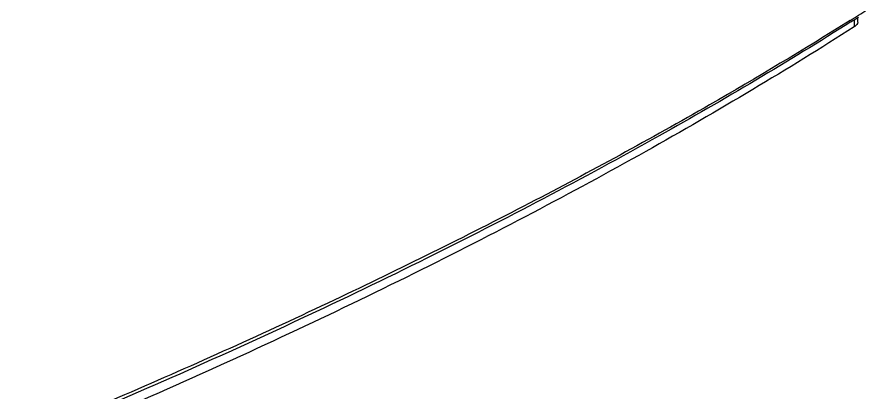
# Model space of a CAD drawing. Header units: millimetres. Extents: x -25 to 785, y -3301 to -3016.
# Drawn here: x 84.3 to 142.2, y -3114.8 to -3089.1 of the extents above; entities that cross this region are included whole.
import ezdxf

# ---------------------------------------------------------------- set-up
doc = ezdxf.new("R2010")
doc.units = ezdxf.units.MM

# ---------------------------------------------------------------- blocks, each defined once
blk = doc.blocks.new('*u2')
at = {"color": 7}
for p, q in [((76.255, 57.092), (76.253, 56.596)), ((76.503, 56.925), (76.505, 57.246))]:
    blk.add_line(p, q, dxfattribs=at)
for centre, radius, start, end in [((-60.652, 274.369), 256.714, 302.15778, 302.46114), ((-60.751, 273.329), 256.001, 302.29919, 302.43669)]:
    blk.add_arc(centre, radius, start, end, dxfattribs=at)
for points, start_tangent, end_tangent in [([(75.985, 57.039), (66.4, 51.283), (54.103, 44.571), (40.794, 37.976), (26.493, 31.51), (11.224, 25.183)], (-0.846581, -0.532259), (-0.929373, -0.369142)), ([(76.041, 56.939), (62.956, 49.165), (47.116, 40.832), (29.709, 32.691), (11.309, 24.974)], (-0.845268, -0.534342), (-0.929024, -0.370018)), ([(76.502, 56.925), (76.502, 56.911), (76.434, 56.751), (76.253, 56.596)], (0.010705, -0.999943), (-0.842395, -0.538861)), ([(76.253, 56.596), (69.348, 52.329), (62.039, 48.103), (54.329, 43.92), (46.223, 39.783), (37.725, 35.693), (28.842, 31.655), (19.579, 27.669), (9.941, 23.738)], (-0.842403, -0.538848), (-0.929379, -0.369127))]:
    blk.add_spline(points, degree=3, dxfattribs=dict(at, start_tangent=start_tangent, end_tangent=end_tangent))
blk = doc.blocks.new('u5')
at = {"zscale": 0.8}
blk.add_blockref('*u2', (-89.832, 125.636), dxfattribs=at)

msp = doc.modelspace()

# ---------------------------------------------------------------- block references
msp.add_blockref('u5', (154.947, -3272.04))

doc.saveas('drawing.dxf')
